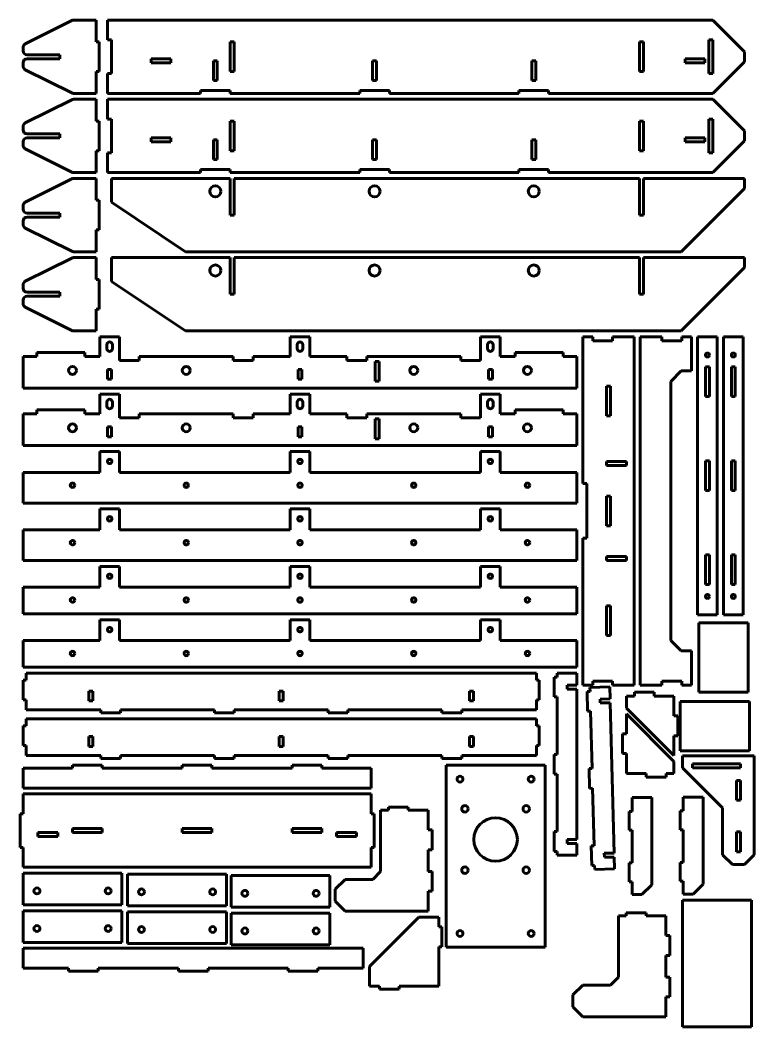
# Model space of a CAD drawing. Header units: millimetres. Extents: x 165 to 869, y -157 to 365.
# Drawn here: x 165 to 534, y -144 to 365 of the extents above; entities that cross this region are included whole.
import ezdxf

# ---------------------------------------------------------------- set-up
doc = ezdxf.new("R2010")
doc.units = ezdxf.units.MM
for name, color, linetype in [('BED_HOLDING_PLAT', 7, 'Continuous'), ('BED_HOLDING_TOP_', 7, 'Continuous'), ('BOTTOM__PLATE', 7, 'Continuous'), ('BOTTOM_SUPPORT_P', 7, 'Continuous'), ('CORNER_SUPPORT', 7, 'Continuous'), ('Default', 7, 'Continuous'), ('FRONT_SUPPORT_PL', 7, 'Continuous'), ('LEG', 7, 'Continuous'), ('LEG_JOINT_FRONT_', 7, 'Continuous'), ('LEG_JOINT_PLATE', 7, 'Continuous'), ('LEG_SUPPORT', 7, 'Continuous'), ('MAIN_SUPPORT', 7, 'Continuous'), ('MIDLDE_PLATE', 7, 'Continuous'), ('MOTOR_PLATE_JOIN', 7, 'Continuous'), ('SCREW_PLATE', 7, 'Continuous'), ('SIDE_PLATE', 7, 'Continuous'), ('SIDE_SUPPORT_PLA', 7, 'Continuous'), ('SMALL_SUPPORT', 7, 'Continuous'), ('TOP_CORNER_SUPPO', 7, 'Continuous'), ('X_MOTOR_PLATE', 7, 'Continuous'), ('X_SLIDE_PLATE', 7, 'Continuous'), ('X_SLIDE_SUPPORT', 7, 'Continuous')]:
    doc.layers.add(name, color=color, linetype=linetype)

# ---------------------------------------------------------------- blocks, each defined once
blk = doc.blocks.new('SE')
at = {"layer": 'BED_HOLDING_PLAT', "color": 7, "linetype": 'Continuous', "lineweight": 60}
for p, q in [((205.04, 204.84), (215.04, 204.84)), ((205.04, 194.84), (205.04, 204.84)), ((215.04, 204.84), (215.04, 192.84)), ((301.29, 204.84), (301.29, 194.84)), ((311.29, 204.84), (301.29, 204.84)), ((311.29, 194.84), (311.29, 204.84)), ((397.54, 192.84), (397.54, 204.84)), ((397.54, 204.84), (407.54, 204.84)), ((407.54, 204.84), (407.54, 194.84)), ((208.64, 200.84), (208.64, 198.84)), ((211.44, 198.84), (211.44, 200.84)), ((304.89, 198.84), (304.89, 200.84)), ((307.69, 200.84), (307.69, 198.84)), ((401.14, 200.84), (401.14, 198.84)), ((403.94, 198.84), (403.94, 200.84)), ((166.29, 178.84), (166.29, 194.84)), ((166.29, 194.84), (173.29, 194.84)), ((173.29, 196.84), (173.29, 194.84)), ((173.29, 196.84), (197.56, 196.84)), ((197.56, 196.84), (197.56, 194.84)), ((197.56, 194.84), (205.04, 194.84)), ((225.04, 192.84), (225.04, 194.84)), ((225.04, 194.84), (272.54, 194.84)), ((272.54, 194.84), (272.54, 192.84)), ((282.54, 192.84), (282.54, 194.84)), ((282.54, 194.84), (301.29, 194.84)), ((311.29, 194.84), (330.04, 194.84)), ((330.04, 194.84), (330.04, 192.84)), ((340.04, 192.84), (340.04, 194.84)), ((340.04, 194.84), (387.54, 194.84)), ((387.54, 194.84), (387.54, 192.84)), ((407.54, 194.84), (415.03, 194.84)), ((415.03, 196.84), (415.03, 194.84)), ((415.03, 196.84), (439.29, 196.84)), ((439.29, 196.84), (439.29, 194.84)), ((439.29, 194.84), (446.29, 194.84)), ((446.29, 194.84), (446.29, 178.84)), ((209.04, 188.34), (211.04, 188.34)), ((209.04, 183.34), (209.04, 188.34)), ((211.04, 188.34), (211.04, 183.34)), ((215.04, 192.84), (225.04, 192.84)), ((272.54, 192.84), (282.54, 192.84)), ((305.29, 188.34), (307.29, 188.34)), ((305.29, 183.34), (305.29, 188.34)), ((307.29, 188.34), (307.29, 183.34)), ((330.04, 192.84), (340.04, 192.84)), ((344.29, 182.34), (344.29, 192.34)), ((346.29, 192.34), (344.29, 192.34)), ((346.29, 182.34), (346.29, 192.34)), ((387.54, 192.84), (397.54, 192.84)), ((401.54, 188.34), (403.54, 188.34)), ((401.54, 183.34), (401.54, 188.34)), ((403.54, 188.34), (403.54, 183.34)), ((211.04, 183.34), (209.04, 183.34)), ((307.29, 183.34), (305.29, 183.34)), ((403.54, 183.34), (401.54, 183.34)), ((446.29, 178.84), (166.29, 178.84)), ((344.29, 182.34), (346.29, 182.34))]:
    blk.add_line(p, q, dxfattribs=at)
for centre in [(191.29, 187.84), (248.79, 187.84), (363.79, 187.84), (421.29, 187.84)]:
    blk.add_circle(centre, 2, dxfattribs=at)
for centre, start, end in [((210.04, 200.84), 0, 180), ((210.04, 198.84), 180, 0), ((306.29, 200.84), 0, 180), ((306.29, 198.84), 180, 0), ((402.54, 200.84), 0, 180), ((402.54, 198.84), 180, 0)]:
    blk.add_arc(centre, 1.4, start, end, dxfattribs=at)
blk = doc.blocks.new('SE1')
at = {"layer": 'BED_HOLDING_PLAT', "color": 7, "linetype": 'Continuous', "lineweight": 60}
for p, q in [((205.04, 175.84), (215.04, 175.84)), ((205.04, 165.84), (205.04, 175.84)), ((215.04, 175.84), (215.04, 163.84)), ((301.29, 175.84), (301.29, 165.84)), ((311.29, 175.84), (301.29, 175.84)), ((311.29, 165.84), (311.29, 175.84)), ((397.54, 163.84), (397.54, 175.84)), ((397.54, 175.84), (407.54, 175.84)), ((407.54, 175.84), (407.54, 165.84)), ((208.64, 171.84), (208.64, 169.84)), ((211.44, 169.84), (211.44, 171.84)), ((304.89, 169.84), (304.89, 171.84)), ((307.69, 171.84), (307.69, 169.84)), ((401.14, 171.84), (401.14, 169.84)), ((403.94, 169.84), (403.94, 171.84)), ((166.29, 149.84), (166.29, 165.84)), ((166.29, 165.84), (173.29, 165.84)), ((173.29, 167.84), (173.29, 165.84)), ((173.29, 167.84), (197.56, 167.84)), ((197.56, 167.84), (197.56, 165.84)), ((197.56, 165.84), (205.04, 165.84)), ((215.04, 163.84), (225.04, 163.84)), ((225.04, 163.84), (225.04, 165.84)), ((225.04, 165.84), (272.54, 165.84)), ((272.54, 165.84), (272.54, 163.84)), ((272.54, 163.84), (282.54, 163.84)), ((282.54, 163.84), (282.54, 165.84)), ((282.54, 165.84), (301.29, 165.84)), ((311.29, 165.84), (330.04, 165.84)), ((330.04, 165.84), (330.04, 163.84)), ((330.04, 163.84), (340.04, 163.84)), ((340.04, 163.84), (340.04, 165.84)), ((340.04, 165.84), (387.54, 165.84)), ((344.29, 153.34), (344.29, 163.34)), ((346.29, 163.34), (344.29, 163.34)), ((346.29, 153.34), (346.29, 163.34)), ((387.54, 165.84), (387.54, 163.84)), ((387.54, 163.84), (397.54, 163.84)), ((407.54, 165.84), (415.03, 165.84)), ((415.03, 167.84), (415.03, 165.84)), ((415.03, 167.84), (439.29, 167.84)), ((439.29, 167.84), (439.29, 165.84)), ((439.29, 165.84), (446.29, 165.84)), ((446.29, 165.84), (446.29, 149.84)), ((209.04, 159.34), (211.04, 159.34)), ((209.04, 154.34), (209.04, 159.34)), ((211.04, 159.34), (211.04, 154.34)), ((305.29, 159.34), (307.29, 159.34)), ((305.29, 154.34), (305.29, 159.34)), ((307.29, 159.34), (307.29, 154.34)), ((401.54, 159.34), (403.54, 159.34)), ((401.54, 154.34), (401.54, 159.34)), ((403.54, 159.34), (403.54, 154.34)), ((211.04, 154.34), (209.04, 154.34)), ((307.29, 154.34), (305.29, 154.34)), ((344.29, 153.34), (346.29, 153.34)), ((403.54, 154.34), (401.54, 154.34)), ((446.29, 149.84), (166.29, 149.84))]:
    blk.add_line(p, q, dxfattribs=at)
for centre in [(191.29, 158.84), (248.79, 158.84), (363.79, 158.84), (421.29, 158.84)]:
    blk.add_circle(centre, 2, dxfattribs=at)
for centre, start, end in [((210.04, 171.84), 0, 180), ((306.29, 171.84), 0, 180), ((402.54, 171.84), 0, 180), ((210.04, 169.84), 180, 0), ((306.29, 169.84), 180, 0), ((402.54, 169.84), 180, 0)]:
    blk.add_arc(centre, 1.4, start, end, dxfattribs=at)
blk = doc.blocks.new('SE2')
at = {"layer": 'LEG_JOINT_PLATE', "color": 7, "linetype": 'Continuous', "lineweight": 60}
for p, q in [((449.29, 204.84), (454.29, 204.84)), ((449.29, 130.66), (449.29, 204.84)), ((454.29, 202.84), (454.29, 204.84)), ((464.29, 204.84), (475.29, 204.84)), ((464.29, 202.84), (464.29, 204.84)), ((475.29, 204.84), (475.29, 28.84)), ((464.29, 202.84), (454.29, 202.84)), ((461.29, 164.84), (461.29, 179.84)), ((461.29, 179.84), (463.29, 179.84)), ((463.29, 179.84), (463.29, 164.84)), ((463.29, 164.84), (461.29, 164.84)), ((471.29, 141.84), (461.29, 141.84)), ((461.29, 141.84), (461.29, 139.84)), ((461.29, 139.84), (471.29, 139.84)), ((471.29, 139.84), (471.29, 141.84)), ((451.29, 130.66), (449.29, 130.66)), ((451.29, 103.02), (451.29, 130.66)), ((461.29, 109.34), (461.29, 124.34)), ((463.29, 124.34), (461.29, 124.34)), ((463.29, 109.34), (463.29, 124.34)), ((461.29, 109.34), (463.29, 109.34)), ((449.29, 28.84), (449.29, 103.02)), ((449.29, 103.02), (451.29, 103.02)), ((471.29, 93.84), (461.29, 93.84)), ((461.29, 93.84), (461.29, 91.84)), ((461.29, 91.84), (471.29, 91.84)), ((471.29, 91.84), (471.29, 93.84)), ((461.29, 53.84), (461.29, 68.84)), ((463.29, 68.84), (461.29, 68.84)), ((463.29, 53.84), (463.29, 68.84)), ((461.29, 53.84), (463.29, 53.84)), ((454.29, 30.84), (454.29, 28.84)), ((454.29, 30.84), (464.29, 30.84)), ((464.29, 30.84), (464.29, 28.84)), ((454.29, 28.84), (449.29, 28.84)), ((475.29, 28.84), (464.29, 28.84))]:
    blk.add_line(p, q, dxfattribs=at)
blk = doc.blocks.new('SE5')
at = {"layer": 'LEG_SUPPORT', "color": 7, "linetype": 'Continuous', "lineweight": 60}
for p, q in [((500.06, -27.75), (510.06, -27.75)), ((500.06, -34.75), (500.06, -27.75)), ((510.06, -27.75), (510.06, -71.75)), ((498.56, -34.75), (500.06, -34.75)), ((498.56, -44.25), (498.56, -34.75)), ((500.06, -44.25), (498.56, -44.25)), ((500.06, -60.75), (500.06, -44.25)), ((498.56, -70.25), (498.56, -60.75)), ((498.56, -60.75), (500.06, -60.75)), ((500.06, -70.25), (498.56, -70.25)), ((500.06, -76.75), (500.06, -70.25)), ((505.06, -76.75), (510.06, -71.75)), ((505.06, -76.75), (500.06, -76.75))]:
    blk.add_line(p, q, dxfattribs=at)
blk = doc.blocks.new('SE6')
at = {"layer": 'LEG_SUPPORT', "color": 7, "linetype": 'Continuous', "lineweight": 60}
for p, q in [((474.2, -28.03), (484.2, -28.03)), ((474.2, -35.03), (474.2, -28.03)), ((484.2, -28.03), (484.2, -72.03)), ((472.7, -35.03), (474.2, -35.03)), ((472.7, -44.53), (472.7, -35.03)), ((474.2, -44.53), (472.7, -44.53)), ((474.2, -61.03), (474.2, -44.53)), ((472.7, -70.53), (472.7, -61.03)), ((472.7, -61.03), (474.2, -61.03)), ((474.2, -70.53), (472.7, -70.53)), ((474.2, -77.03), (474.2, -70.53)), ((479.2, -77.03), (484.2, -72.03)), ((479.2, -77.03), (474.2, -77.03))]:
    blk.add_line(p, q, dxfattribs=at)
blk = doc.blocks.new('SE9')
at = {"layer": 'MIDLDE_PLATE', "color": 7, "linetype": 'Continuous', "lineweight": 60}
for p, q in [((205.04, 78.32), (205.04, 88.82)), ((205.04, 88.82), (215.04, 88.82)), ((215.04, 88.82), (215.04, 78.32)), ((301.29, 78.32), (301.29, 88.82)), ((301.29, 88.82), (311.29, 88.82)), ((311.29, 88.82), (311.29, 78.32)), ((397.54, 78.32), (397.54, 88.82)), ((397.54, 88.82), (407.54, 88.82)), ((407.54, 88.82), (407.54, 78.32)), ((166.29, 64.82), (166.29, 78.32)), ((166.29, 78.32), (205.04, 78.32)), ((215.04, 78.32), (301.29, 78.32)), ((311.29, 78.32), (397.54, 78.32)), ((407.54, 78.32), (446.29, 78.32)), ((446.29, 78.32), (446.29, 64.82)), ((446.29, 64.82), (166.29, 64.82))]:
    blk.add_line(p, q, dxfattribs=at)
for centre, radius in [((210.04, 83.83), 1.13), ((306.29, 83.83), 1.12), ((402.54, 83.83), 1.13), ((191.29, 71.82), 1.12), ((248.79, 71.82), 1.12), ((306.29, 71.82), 1.12), ((363.79, 71.82), 1.12), ((421.29, 71.82), 1.12)]:
    blk.add_circle(centre, radius, dxfattribs=at)
blk = doc.blocks.new('SE10')
at = {"layer": 'MIDLDE_PLATE', "color": 7, "linetype": 'Continuous', "lineweight": 60}
for p, q in [((205.04, 51.32), (205.04, 61.82)), ((205.04, 61.82), (215.04, 61.82)), ((215.04, 61.82), (215.04, 51.32)), ((301.29, 51.32), (301.29, 61.82)), ((301.29, 61.82), (311.29, 61.82)), ((311.29, 61.82), (311.29, 51.32)), ((397.54, 51.32), (397.54, 61.82)), ((397.54, 61.82), (407.54, 61.82)), ((407.54, 61.82), (407.54, 51.32)), ((166.29, 37.82), (166.29, 51.32)), ((166.29, 51.32), (205.04, 51.32)), ((215.04, 51.32), (301.29, 51.32)), ((311.29, 51.32), (397.54, 51.32)), ((407.54, 51.32), (446.29, 51.32)), ((446.29, 51.32), (446.29, 37.82)), ((446.29, 37.82), (166.29, 37.82))]:
    blk.add_line(p, q, dxfattribs=at)
for centre, radius in [((210.04, 56.83), 1.13), ((306.29, 56.83), 1.12), ((402.54, 56.83), 1.13), ((191.29, 44.82), 1.12), ((248.79, 44.82), 1.12), ((306.29, 44.82), 1.12), ((363.79, 44.82), 1.12), ((421.29, 44.82), 1.12)]:
    blk.add_circle(centre, radius, dxfattribs=at)
blk = doc.blocks.new('SE12')
at = {"layer": 'TOP_CORNER_SUPPO', "color": 7, "linetype": 'Continuous', "lineweight": 60}
for p, q in [((471.34, 17.23), (471.34, 23.23)), ((475.35, 23.23), (471.34, 23.23)), ((475.35, 25.23), (475.35, 23.23)), ((485.35, 25.23), (475.35, 25.23)), ((485.35, 23.23), (485.35, 25.23)), ((495.35, 23.23), (485.35, 23.23)), ((495.35, 13.23), (495.35, 23.23)), ((471.34, 17.23), (495.35, -6.77)), ((495.35, 13.23), (497.35, 13.23)), ((497.35, 13.23), (497.35, 3.23)), ((495.35, -6.77), (495.35, 3.23)), ((497.35, 3.23), (495.35, 3.23))]:
    blk.add_line(p, q, dxfattribs=at)
blk = doc.blocks.new('SE13')
at = {"layer": 'TOP_CORNER_SUPPO', "color": 7, "linetype": 'Continuous', "lineweight": 60}
for p, q in [((471.34, 14.23), (471.34, 4.23)), ((495.35, -9.77), (471.34, 14.23)), ((469.34, -5.77), (469.34, 4.23)), ((469.34, 4.23), (471.34, 4.23)), ((471.34, -5.77), (469.34, -5.77)), ((471.34, -5.77), (471.34, -15.77)), ((495.35, -9.77), (495.35, -15.77)), ((471.34, -15.77), (481.34, -15.77)), ((481.34, -15.77), (481.34, -17.77)), ((481.34, -17.77), (491.34, -17.77)), ((491.34, -15.77), (495.35, -15.77)), ((491.34, -17.77), (491.34, -15.77))]:
    blk.add_line(p, q, dxfattribs=at)
blk = doc.blocks.new('SE21')
at = {"layer": 'SCREW_PLATE', "color": 7, "linetype": 'Continuous', "lineweight": 60}
for p, q in [((520.39, 204.84), (530.39, 204.84)), ((520.39, 64.4), (520.39, 204.84)), ((530.39, 204.84), (530.39, 64.4)), ((526.39, 189.62), (524.39, 189.62)), ((524.39, 189.62), (524.39, 174.62)), ((526.39, 189.62), (526.39, 174.62)), ((526.39, 174.62), (524.39, 174.62)), ((524.39, 142.12), (526.39, 142.12)), ((524.39, 142.12), (524.39, 127.12)), ((526.39, 142.12), (526.39, 127.12)), ((524.39, 127.12), (526.39, 127.12)), ((524.39, 94.62), (526.39, 94.62)), ((524.39, 94.62), (524.39, 79.62)), ((526.39, 94.62), (526.39, 79.62)), ((524.39, 79.62), (526.39, 79.62)), ((530.39, 64.4), (520.39, 64.4))]:
    blk.add_line(p, q, dxfattribs=at)
for centre in [(525.39, 195.62), (525.39, 73.62)]:
    blk.add_circle(centre, 1, dxfattribs=at)
blk = doc.blocks.new('SE22')
at = {"layer": 'SCREW_PLATE', "color": 7, "linetype": 'Continuous', "lineweight": 60}
for p, q in [((507.29, 204.84), (517.29, 204.84)), ((507.29, 64.4), (507.29, 204.84)), ((517.29, 204.84), (517.29, 64.4)), ((513.29, 189.62), (511.29, 189.62)), ((511.29, 189.62), (511.29, 174.62)), ((513.29, 189.62), (513.29, 174.62)), ((513.29, 174.62), (511.29, 174.62)), ((511.29, 142.12), (513.29, 142.12)), ((511.29, 142.12), (511.29, 127.12)), ((513.29, 142.12), (513.29, 127.12)), ((511.29, 127.12), (513.29, 127.12)), ((511.29, 94.62), (513.29, 94.62)), ((511.29, 94.62), (511.29, 79.62)), ((513.29, 94.62), (513.29, 79.62)), ((511.29, 79.62), (513.29, 79.62)), ((517.29, 64.4), (507.29, 64.4))]:
    blk.add_line(p, q, dxfattribs=at)
for centre in [(512.29, 195.62), (512.29, 73.62)]:
    blk.add_circle(centre, 1, dxfattribs=at)
blk = doc.blocks.new('SE25')
at = {"layer": 'MOTOR_PLATE_JOIN', "color": 7, "linetype": 'Continuous', "lineweight": 60}
for p, q in [((271.44, -83.4), (271.44, -67.4)), ((271.44, -67.4), (321.44, -67.4)), ((321.44, -67.4), (321.44, -83.4)), ((321.44, -83.4), (271.44, -83.4))]:
    blk.add_line(p, q, dxfattribs=at)
for centre in [(278.44, -76.4), (314.44, -76.4)]:
    blk.add_circle(centre, 1.5, dxfattribs=at)
blk = doc.blocks.new('SE26')
at = {"layer": 'MOTOR_PLATE_JOIN', "color": 7, "linetype": 'Continuous', "lineweight": 60}
for p, q in [((271.44, -102.4), (271.44, -86.4)), ((271.44, -86.4), (321.44, -86.4)), ((321.44, -86.4), (321.44, -102.4)), ((321.44, -102.4), (271.44, -102.4))]:
    blk.add_line(p, q, dxfattribs=at)
for centre in [(278.44, -95.4), (314.44, -95.4)]:
    blk.add_circle(centre, 1.5, dxfattribs=at)
blk = doc.blocks.new('SE27')
at = {"layer": 'MOTOR_PLATE_JOIN', "color": 7, "linetype": 'Continuous', "lineweight": 60}
for p, q in [((166.29, -82.18), (166.29, -66.18)), ((166.29, -66.18), (216.29, -66.18)), ((216.29, -66.18), (216.29, -82.18)), ((216.29, -82.18), (166.29, -82.18))]:
    blk.add_line(p, q, dxfattribs=at)
for centre in [(173.29, -75.18), (209.29, -75.18)]:
    blk.add_circle(centre, 1.5, dxfattribs=at)
blk = doc.blocks.new('SE28')
at = {"layer": 'MOTOR_PLATE_JOIN', "color": 7, "linetype": 'Continuous', "lineweight": 60}
for p, q in [((166.29, -101.18), (166.29, -85.18)), ((166.29, -85.18), (216.29, -85.18)), ((216.29, -85.18), (216.29, -101.18)), ((216.29, -101.18), (166.29, -101.18))]:
    blk.add_line(p, q, dxfattribs=at)
for centre in [(173.29, -94.18), (209.29, -94.18)]:
    blk.add_circle(centre, 1.5, dxfattribs=at)
blk = doc.blocks.new('SE29')
at = {"layer": 'MOTOR_PLATE_JOIN', "color": 7, "linetype": 'Continuous', "lineweight": 60}
for p, q in [((219.15, -82.67), (219.15, -66.67)), ((219.15, -66.67), (269.15, -66.67)), ((269.15, -66.67), (269.15, -82.67)), ((269.15, -82.67), (219.15, -82.67))]:
    blk.add_line(p, q, dxfattribs=at)
for centre in [(226.15, -75.67), (262.15, -75.67)]:
    blk.add_circle(centre, 1.5, dxfattribs=at)
blk = doc.blocks.new('SE30')
at = {"layer": 'MOTOR_PLATE_JOIN', "color": 7, "linetype": 'Continuous', "lineweight": 60}
for p, q in [((219.15, -101.67), (219.15, -85.67)), ((219.15, -85.67), (269.15, -85.67)), ((269.15, -85.67), (269.15, -101.67)), ((269.15, -101.67), (219.15, -101.67))]:
    blk.add_line(p, q, dxfattribs=at)
for centre in [(226.15, -94.67), (262.15, -94.67)]:
    blk.add_circle(centre, 1.5, dxfattribs=at)
blk = doc.blocks.new('SE35')
at = {"layer": 'X_MOTOR_PLATE', "color": 7, "linetype": 'Continuous', "lineweight": 60}
for p, q in [((380.19, -103.68), (380.19, -11.68)), ((380.19, -11.68), (430.19, -11.68)), ((430.19, -11.68), (430.19, -103.68)), ((430.19, -103.68), (380.19, -103.68))]:
    blk.add_line(p, q, dxfattribs=at)
for centre, radius in [((387.19, -18.68), 1.5), ((423.19, -18.68), 1.5), ((389.69, -33.68), 1.65), ((420.69, -33.68), 1.65), ((405.19, -49.18), 11), ((389.69, -64.68), 1.65), ((420.69, -64.68), 1.65), ((387.19, -96.68), 1.5), ((423.19, -96.68), 1.5)]:
    blk.add_circle(centre, radius, dxfattribs=at)
blk = doc.blocks.new('SE36')
at = {"layer": 'X_SLIDE_PLATE', "color": 7, "linetype": 'Continuous', "lineweight": 60}
for p, q in [((499.64, -143.87), (499.64, -79.87)), ((499.64, -79.87), (534.64, -79.87)), ((534.64, -79.87), (534.64, -143.87)), ((534.64, -143.87), (499.64, -143.87))]:
    blk.add_line(p, q, dxfattribs=at)
blk = doc.blocks.new('SE37')
at = {"layer": 'X_SLIDE_SUPPORT', "color": 7, "linetype": 'Continuous', "lineweight": 60}
for p, q in [((498.5, -4.43), (498.5, 20.57)), ((498.5, 20.57), (533.5, 20.57)), ((533.5, 20.57), (533.5, -4.43)), ((533.5, -4.43), (498.5, -4.43))]:
    blk.add_line(p, q, dxfattribs=at)
blk = doc.blocks.new('SE38')
at = {"layer": 'X_SLIDE_SUPPORT', "color": 7, "linetype": 'Continuous', "lineweight": 60}
for p, q in [((507.95, 25.28), (507.95, 60.28)), ((507.95, 60.28), (532.95, 60.28)), ((532.95, 60.28), (532.95, 25.28)), ((532.95, 25.28), (507.95, 25.28))]:
    blk.add_line(p, q, dxfattribs=at)
blk = doc.blocks.new('SE40')
at = {"layer": 'CORNER_SUPPORT', "color": 7, "linetype": 'Continuous', "lineweight": 60}
for p, q in [((167.4, 352.89), (190.87, 364.63)), ((191.76, 364.84), (203.29, 364.84)), ((203.29, 353.84), (203.29, 364.84)), ((166.29, 349.34), (166.29, 351.1)), ((204.79, 353.84), (203.29, 353.84)), ((204.79, 353.84), (204.79, 338.84)), ((184.79, 347.34), (168.29, 347.34)), ((184.79, 345.34), (184.79, 347.34)), ((166.29, 343.34), (166.29, 341.58)), ((184.79, 345.34), (168.29, 345.34)), ((167.4, 339.79), (190.87, 328.05)), ((203.29, 327.84), (203.29, 338.84)), ((204.79, 338.84), (203.29, 338.84)), ((191.76, 327.84), (203.29, 327.84))]:
    blk.add_line(p, q, dxfattribs=at)
for centre, start, end in [((191.76, 362.84), 90, 116.5651), ((168.29, 351.1), 116.5651, 180), ((168.29, 349.34), 180, 270), ((168.29, 343.34), 90, 180), ((168.29, 341.58), 180, 243.4349), ((191.76, 329.84), 243.4349, 270)]:
    blk.add_arc(centre, 2, start, end, dxfattribs=at)
blk = doc.blocks.new('SE41')
at = {"layer": 'CORNER_SUPPORT', "color": 7, "linetype": 'Continuous', "lineweight": 60}
for p, q in [((167.4, 312.89), (190.87, 324.63)), ((191.76, 324.84), (203.29, 324.84)), ((203.29, 313.84), (203.29, 324.84)), ((166.29, 309.34), (166.29, 311.1)), ((204.79, 313.84), (203.29, 313.84)), ((204.79, 313.84), (204.79, 298.84)), ((184.79, 307.34), (168.29, 307.34)), ((184.79, 305.34), (168.29, 305.34)), ((184.79, 305.34), (184.79, 307.34)), ((166.29, 303.34), (166.29, 301.58)), ((167.4, 299.79), (190.87, 288.05)), ((203.29, 287.84), (203.29, 298.84)), ((204.79, 298.84), (203.29, 298.84)), ((191.76, 287.84), (203.29, 287.84))]:
    blk.add_line(p, q, dxfattribs=at)
for centre, start, end in [((191.76, 322.84), 90, 116.5651), ((168.29, 311.1), 116.5651, 180), ((168.29, 309.34), 180, 270), ((168.29, 303.34), 90, 180), ((168.29, 301.58), 180, 243.4349), ((191.76, 289.84), 243.4349, 270)]:
    blk.add_arc(centre, 2, start, end, dxfattribs=at)
blk = doc.blocks.new('SE42')
at = {"layer": 'CORNER_SUPPORT', "color": 7, "linetype": 'Continuous', "lineweight": 60}
for p, q in [((167.4, 272.89), (190.87, 284.63)), ((191.76, 284.84), (203.29, 284.84)), ((203.29, 273.84), (203.29, 284.84)), ((166.29, 269.34), (166.29, 271.1)), ((204.79, 273.84), (203.29, 273.84)), ((204.79, 273.84), (204.79, 258.84)), ((184.79, 267.34), (168.29, 267.34)), ((184.79, 265.34), (168.29, 265.34)), ((184.79, 265.34), (184.79, 267.34)), ((166.29, 263.34), (166.29, 261.58)), ((167.4, 259.79), (190.87, 248.05)), ((203.29, 247.84), (203.29, 258.84)), ((204.79, 258.84), (203.29, 258.84)), ((191.76, 247.84), (203.29, 247.84))]:
    blk.add_line(p, q, dxfattribs=at)
for centre, start, end in [((191.76, 282.84), 90, 116.5651), ((168.29, 271.1), 116.5651, 180), ((168.29, 269.34), 180, 270), ((168.29, 263.34), 90, 180), ((168.29, 261.58), 180, 243.4349), ((191.76, 249.84), 243.4349, 270)]:
    blk.add_arc(centre, 2, start, end, dxfattribs=at)
blk = doc.blocks.new('SE43')
at = {"layer": 'CORNER_SUPPORT', "color": 7, "linetype": 'Continuous', "lineweight": 60}
for p, q in [((167.4, 232.89), (190.87, 244.63)), ((191.76, 244.84), (203.29, 244.84)), ((203.29, 233.84), (203.29, 244.84)), ((166.29, 229.34), (166.29, 231.1)), ((204.79, 233.84), (203.29, 233.84)), ((204.79, 233.84), (204.79, 218.84)), ((184.79, 227.34), (168.29, 227.34)), ((184.79, 225.34), (168.29, 225.34)), ((184.79, 225.34), (184.79, 227.34)), ((166.29, 223.34), (166.29, 221.58)), ((167.4, 219.79), (190.87, 208.05)), ((203.29, 207.84), (203.29, 218.84)), ((204.79, 218.84), (203.29, 218.84)), ((191.76, 207.84), (203.29, 207.84))]:
    blk.add_line(p, q, dxfattribs=at)
for centre, start, end in [((191.76, 242.84), 90, 116.5651), ((168.29, 231.1), 116.5651, 180), ((168.29, 229.34), 180, 270), ((168.29, 223.34), 90, 180), ((168.29, 221.58), 180, 243.4349), ((191.76, 209.84), 243.4349, 270)]:
    blk.add_arc(centre, 2, start, end, dxfattribs=at)
blk = doc.blocks.new('SE45')
at = {"layer": 'SIDE_PLATE', "color": 7, "linetype": 'Continuous', "lineweight": 60}
for p, q in [((208.99, 364.84), (514.99, 364.84)), ((208.99, 354.84), (208.99, 364.84)), ((530.99, 348.84), (514.99, 364.84)), ((208.99, 354.84), (210.99, 354.84)), ((210.99, 337.84), (210.99, 354.84)), ((270.99, 353.84), (270.99, 338.84)), ((272.99, 353.84), (270.99, 353.84)), ((272.99, 353.84), (272.99, 338.84)), ((479.99, 353.84), (477.99, 353.84)), ((477.99, 338.84), (477.99, 353.84)), ((479.99, 338.84), (479.99, 353.84)), ((512.99, 354.84), (514.99, 354.84)), ((512.99, 337.84), (512.99, 354.84)), ((514.99, 337.84), (514.99, 354.84)), ((530.99, 348.84), (530.99, 343.84)), ((230.99, 345.34), (230.99, 343.34)), ((230.99, 345.34), (240.99, 345.34)), ((230.99, 343.34), (240.99, 343.34)), ((240.99, 343.34), (240.99, 345.34)), ((262.49, 344.34), (262.49, 334.34)), ((264.49, 344.34), (262.49, 344.34)), ((264.49, 344.34), (264.49, 334.34)), ((342.99, 334.34), (342.99, 344.34)), ((342.99, 344.34), (344.99, 344.34)), ((344.99, 334.34), (344.99, 344.34)), ((423.49, 334.34), (423.49, 344.34)), ((425.49, 344.34), (423.49, 344.34)), ((425.49, 344.34), (425.49, 334.34)), ((500.99, 345.34), (500.99, 343.34)), ((500.99, 345.34), (510.99, 345.34)), ((500.99, 343.34), (510.99, 343.34)), ((510.99, 345.34), (510.99, 343.34)), ((530.99, 343.84), (514.99, 327.84)), ((208.99, 337.84), (210.99, 337.84)), ((208.99, 327.84), (208.99, 337.84)), ((270.99, 338.84), (272.99, 338.84)), ((477.99, 338.84), (479.99, 338.84)), ((514.99, 337.84), (512.99, 337.84)), ((262.49, 334.34), (264.49, 334.34)), ((344.99, 334.34), (342.99, 334.34)), ((423.49, 334.34), (425.49, 334.34)), ((255.99, 327.84), (208.99, 327.84)), ((255.99, 329.34), (270.99, 329.34)), ((255.99, 327.84), (255.99, 329.34)), ((270.99, 329.34), (270.99, 327.84)), ((336.49, 327.84), (270.99, 327.84)), ((336.49, 329.34), (336.49, 327.84)), ((351.49, 329.34), (336.49, 329.34)), ((351.49, 327.84), (351.49, 329.34)), ((416.99, 327.84), (351.49, 327.84)), ((416.99, 329.34), (416.99, 327.84)), ((431.99, 329.34), (416.99, 329.34)), ((431.99, 327.84), (431.99, 329.34)), ((514.99, 327.84), (431.99, 327.84))]:
    blk.add_line(p, q, dxfattribs=at)
blk = doc.blocks.new('SE46')
at = {"layer": 'SIDE_PLATE', "color": 7, "linetype": 'Continuous', "lineweight": 60}
for p, q in [((208.99, 324.84), (514.99, 324.84)), ((208.99, 314.84), (208.99, 324.84)), ((530.99, 308.84), (514.99, 324.84)), ((208.99, 314.84), (210.99, 314.84)), ((210.99, 297.84), (210.99, 314.84)), ((270.99, 313.84), (270.99, 298.84)), ((272.99, 313.84), (270.99, 313.84)), ((272.99, 313.84), (272.99, 298.84)), ((479.99, 313.84), (477.99, 313.84)), ((477.99, 298.84), (477.99, 313.84)), ((479.99, 298.84), (479.99, 313.84)), ((512.99, 314.84), (514.99, 314.84)), ((512.99, 297.84), (512.99, 314.84)), ((514.99, 297.84), (514.99, 314.84)), ((230.99, 305.34), (230.99, 303.34)), ((230.99, 305.34), (240.99, 305.34)), ((240.99, 303.34), (240.99, 305.34)), ((500.99, 305.34), (500.99, 303.34)), ((500.99, 305.34), (510.99, 305.34)), ((510.99, 305.34), (510.99, 303.34)), ((530.99, 308.84), (530.99, 303.84)), ((230.99, 303.34), (240.99, 303.34)), ((262.49, 304.34), (262.49, 294.34)), ((264.49, 304.34), (262.49, 304.34)), ((264.49, 304.34), (264.49, 294.34)), ((342.99, 294.34), (342.99, 304.34)), ((342.99, 304.34), (344.99, 304.34)), ((344.99, 294.34), (344.99, 304.34)), ((423.49, 294.34), (423.49, 304.34)), ((425.49, 304.34), (423.49, 304.34)), ((425.49, 304.34), (425.49, 294.34)), ((500.99, 303.34), (510.99, 303.34)), ((530.99, 303.84), (514.99, 287.84)), ((208.99, 297.84), (210.99, 297.84)), ((208.99, 287.84), (208.99, 297.84)), ((270.99, 298.84), (272.99, 298.84)), ((477.99, 298.84), (479.99, 298.84)), ((514.99, 297.84), (512.99, 297.84)), ((262.49, 294.34), (264.49, 294.34)), ((344.99, 294.34), (342.99, 294.34)), ((423.49, 294.34), (425.49, 294.34)), ((255.99, 287.84), (208.99, 287.84)), ((255.99, 289.34), (270.99, 289.34)), ((255.99, 287.84), (255.99, 289.34)), ((270.99, 289.34), (270.99, 287.84)), ((336.49, 287.84), (270.99, 287.84)), ((336.49, 289.34), (336.49, 287.84)), ((351.49, 289.34), (336.49, 289.34)), ((351.49, 287.84), (351.49, 289.34)), ((416.99, 287.84), (351.49, 287.84)), ((416.99, 289.34), (416.99, 287.84)), ((431.99, 289.34), (416.99, 289.34)), ((431.99, 287.84), (431.99, 289.34)), ((514.99, 287.84), (431.99, 287.84))]:
    blk.add_line(p, q, dxfattribs=at)
blk = doc.blocks.new('SE47')
at = {"layer": 'SIDE_SUPPORT_PLA', "color": 7, "linetype": 'Continuous', "lineweight": 60}
for p, q in [((210.99, 284.84), (210.99, 272.84)), ((270.99, 284.84), (210.99, 284.84)), ((270.99, 266.34), (270.99, 284.84)), ((477.99, 284.84), (272.99, 284.84)), ((272.99, 266.34), (272.99, 284.84)), ((477.99, 284.84), (477.99, 266.34)), ((530.99, 284.84), (479.99, 284.84)), ((479.99, 284.84), (479.99, 266.34)), ((530.99, 279.84), (498.99, 247.84)), ((530.99, 279.84), (530.99, 284.84)), ((210.99, 272.84), (248.4, 247.84)), ((270.99, 266.34), (272.99, 266.34)), ((477.99, 266.34), (479.99, 266.34)), ((248.4, 247.84), (498.99, 247.84))]:
    blk.add_line(p, q, dxfattribs=at)
for centre in [(263.49, 278.34), (343.99, 278.34), (424.49, 278.34)]:
    blk.add_circle(centre, 2.8, dxfattribs=at)
blk = doc.blocks.new('SE48')
at = {"layer": 'SIDE_SUPPORT_PLA', "color": 7, "linetype": 'Continuous', "lineweight": 60}
for p, q in [((210.99, 244.84), (210.99, 232.84)), ((270.99, 244.84), (210.99, 244.84)), ((270.99, 226.34), (270.99, 244.84)), ((477.99, 244.84), (272.99, 244.84)), ((272.99, 226.34), (272.99, 244.84)), ((477.99, 244.84), (477.99, 226.34)), ((530.99, 244.84), (479.99, 244.84)), ((479.99, 244.84), (479.99, 226.34)), ((530.99, 239.84), (530.99, 244.84)), ((530.99, 239.84), (498.99, 207.84)), ((210.99, 232.84), (248.4, 207.84)), ((270.99, 226.34), (272.99, 226.34)), ((477.99, 226.34), (479.99, 226.34)), ((248.4, 207.84), (498.99, 207.84))]:
    blk.add_line(p, q, dxfattribs=at)
for centre in [(263.49, 238.34), (343.99, 238.34), (424.49, 238.34)]:
    blk.add_circle(centre, 2.8, dxfattribs=at)
blk = doc.blocks.new('SE50')
at = {"layer": 'TOP_CORNER_SUPPO', "color": 7, "linetype": 'Continuous', "lineweight": 60}
for p, q in [((341.45, -113.38), (366.45, -88.38)), ((376.45, -88.38), (366.45, -88.38)), ((376.45, -93.38), (376.45, -88.38)), ((377.95, -93.38), (376.45, -93.38)), ((377.95, -93.38), (377.95, -103.38)), ((376.45, -123.38), (376.45, -103.38)), ((377.95, -103.38), (376.45, -103.38)), ((341.45, -113.38), (341.45, -123.38)), ((341.45, -123.38), (346.45, -123.38)), ((346.45, -124.88), (346.45, -123.38)), ((356.45, -124.88), (346.45, -124.88)), ((356.45, -123.38), (376.45, -123.38)), ((356.45, -124.88), (356.45, -123.38))]:
    blk.add_line(p, q, dxfattribs=at)
blk = doc.blocks.new('SE60')
at = {"layer": 'LEG', "color": 7, "linetype": 'Continuous', "lineweight": 60}
for p, q in [((499.74, -6.9), (535.97, -6.9)), ((499.74, -6.9), (499.74, -12.9)), ((535.97, -6.9), (535.97, -56.9)), ((499.74, -12.9), (519.97, -33.13)), ((504.71, -10.9), (528.97, -10.9)), ((504.71, -12.9), (504.71, -10.9)), ((504.71, -12.9), (528.97, -12.9)), ((528.97, -12.9), (528.97, -10.9)), ((526.97, -29.4), (526.97, -19.4)), ((528.97, -19.4), (526.97, -19.4)), ((528.97, -29.4), (528.97, -19.4)), ((526.97, -29.4), (528.97, -29.4)), ((519.97, -56.9), (519.97, -33.13)), ((528.97, -45.4), (526.97, -45.4)), ((526.97, -55.4), (526.97, -45.4)), ((528.97, -55.4), (528.97, -45.4)), ((526.97, -55.4), (528.97, -55.4)), ((519.97, -56.9), (524.97, -61.9)), ((530.97, -61.9), (535.97, -56.9)), ((530.97, -61.9), (524.97, -61.9))]:
    blk.add_line(p, q, dxfattribs=at)
blk = doc.blocks.new('SE61')
at = {"layer": 'BOTTOM__PLATE', "color": 7, "linetype": 'Continuous', "lineweight": 60}
for p, q in [((166.29, -26.18), (342.29, -26.18)), ((166.29, -26.18), (166.29, -36.18)), ((342.29, -26.18), (342.29, -36.18)), ((164.79, -53.18), (164.79, -36.18)), ((166.29, -36.18), (164.79, -36.18)), ((343.79, -36.18), (342.29, -36.18)), ((343.79, -36.18), (343.79, -53.18)), ((173.79, -45.68), (173.79, -47.68)), ((173.79, -45.68), (183.79, -45.68)), ((183.79, -47.68), (183.79, -45.68)), ((206.29, -43.68), (191.29, -43.68)), ((191.29, -45.68), (191.29, -43.68)), ((206.29, -45.68), (191.29, -45.68)), ((206.29, -45.68), (206.29, -43.68)), ((246.79, -43.68), (246.79, -45.68)), ((261.79, -43.68), (246.79, -43.68)), ((261.79, -45.68), (246.79, -45.68)), ((261.79, -43.68), (261.79, -45.68)), ((317.29, -43.68), (302.29, -43.68)), ((302.29, -43.68), (302.29, -45.68)), ((317.29, -45.68), (302.29, -45.68)), ((317.29, -43.68), (317.29, -45.68)), ((324.79, -47.68), (324.79, -45.68)), ((334.79, -45.68), (324.79, -45.68)), ((334.79, -45.68), (334.79, -47.68)), ((173.79, -47.68), (183.79, -47.68)), ((334.79, -47.68), (324.79, -47.68)), ((164.79, -53.18), (166.29, -53.18)), ((166.29, -53.18), (166.29, -63.18)), ((342.29, -53.18), (342.29, -63.18)), ((342.29, -53.18), (343.79, -53.18)), ((342.29, -63.18), (166.29, -63.18))]:
    blk.add_line(p, q, dxfattribs=at)
blk = doc.blocks.new('SE62')
at = {"layer": 'BOTTOM_SUPPORT_P', "color": 7, "linetype": 'Continuous', "lineweight": 60}
for p, q in [((166.29, -23.18), (166.29, -13.18)), ((191.29, -13.18), (166.29, -13.18)), ((191.29, -11.68), (206.29, -11.68)), ((191.29, -13.18), (191.29, -11.68)), ((206.29, -11.68), (206.29, -13.18)), ((206.29, -13.18), (246.79, -13.18)), ((246.79, -11.68), (246.79, -13.18)), ((246.79, -11.68), (261.79, -11.68)), ((261.79, -11.68), (261.79, -13.18)), ((261.79, -13.18), (302.29, -13.18)), ((302.29, -11.68), (302.29, -13.18)), ((317.29, -11.68), (302.29, -11.68)), ((317.29, -11.68), (317.29, -13.18)), ((317.29, -13.18), (342.29, -13.18)), ((342.29, -13.18), (342.29, -23.18)), ((342.29, -23.18), (166.29, -23.18))]:
    blk.add_line(p, q, dxfattribs=at)
blk = doc.blocks.new('SE69')
at = {"layer": 'BED_HOLDING_TOP_', "color": 7, "linetype": 'Continuous', "lineweight": 60}
for p, q in [((205.04, 136.33), (205.04, 146.84)), ((205.04, 146.84), (215.04, 146.84)), ((215.04, 146.84), (215.04, 136.33)), ((301.29, 136.33), (301.29, 146.84)), ((301.29, 146.84), (311.29, 146.84)), ((311.29, 146.84), (311.29, 136.33)), ((397.54, 136.33), (397.54, 146.84)), ((397.54, 146.84), (407.54, 146.84)), ((407.54, 146.84), (407.54, 136.33)), ((166.29, 120.83), (166.29, 136.33)), ((166.29, 136.33), (205.04, 136.33)), ((215.04, 136.33), (301.29, 136.33)), ((311.29, 136.33), (397.54, 136.33)), ((407.54, 136.33), (446.29, 136.33)), ((446.29, 136.33), (446.29, 120.83)), ((446.29, 120.83), (166.29, 120.83))]:
    blk.add_line(p, q, dxfattribs=at)
for centre, radius in [((210.04, 141.85), 1.13), ((306.29, 141.85), 1.13), ((402.54, 141.85), 1.13), ((191.29, 129.83), 1.12), ((248.79, 129.83), 1.12), ((306.29, 129.83), 1.12), ((363.79, 129.83), 1.12), ((421.29, 129.83), 1.12)]:
    blk.add_circle(centre, radius, dxfattribs=at)
blk = doc.blocks.new('SE70')
at = {"layer": 'BED_HOLDING_TOP_', "color": 7, "linetype": 'Continuous', "lineweight": 60}
for p, q in [((205.04, 107.32), (205.04, 117.83)), ((205.04, 117.83), (215.04, 117.83)), ((215.04, 117.83), (215.04, 107.32)), ((301.29, 107.32), (301.29, 117.83)), ((301.29, 117.83), (311.29, 117.83)), ((311.29, 117.83), (311.29, 107.32)), ((397.54, 107.32), (397.54, 117.83)), ((397.54, 117.83), (407.54, 117.83)), ((407.54, 117.83), (407.54, 107.32)), ((166.29, 91.82), (166.29, 107.32)), ((166.29, 107.32), (205.04, 107.32)), ((215.04, 107.32), (301.29, 107.32)), ((311.29, 107.32), (397.54, 107.32)), ((407.54, 107.32), (446.29, 107.32)), ((446.29, 107.32), (446.29, 91.82)), ((446.29, 91.82), (166.29, 91.82))]:
    blk.add_line(p, q, dxfattribs=at)
for centre, radius in [((210.04, 112.84), 1.13), ((306.29, 112.84), 1.13), ((402.54, 112.84), 1.13), ((191.29, 100.82), 1.12), ((248.79, 100.82), 1.12), ((306.29, 100.82), 1.12), ((363.79, 100.82), 1.12), ((421.29, 100.82), 1.12)]:
    blk.add_circle(centre, radius, dxfattribs=at)
blk = doc.blocks.new('SE73')
at = {"layer": 'LEG_JOINT_FRONT_', "color": 7, "linetype": 'Continuous', "lineweight": 60}
for p, q in [((478.29, 28.84), (478.29, 204.84)), ((478.29, 204.84), (489.29, 204.84)), ((489.29, 202.84), (489.29, 204.84)), ((499.29, 204.84), (504.29, 204.84)), ((499.29, 204.84), (499.29, 202.84)), ((504.29, 204.84), (504.29, 187.56)), ((499.29, 202.84), (489.29, 202.84)), ((493.79, 182.27), (499.08, 187.56)), ((499.08, 187.56), (504.29, 187.56)), ((493.79, 51.41), (493.79, 182.27)), ((499.08, 46.12), (493.79, 51.41)), ((504.29, 46.12), (499.08, 46.12)), ((504.29, 46.12), (504.29, 28.84)), ((489.29, 30.84), (499.29, 30.84)), ((489.29, 28.84), (489.29, 30.84)), ((499.29, 30.84), (499.29, 28.84)), ((489.29, 28.84), (478.29, 28.84)), ((504.29, 28.84), (499.29, 28.84))]:
    blk.add_line(p, q, dxfattribs=at)
blk = doc.blocks.new('SE76')
at = {"layer": 'SMALL_SUPPORT', "color": 7, "linetype": 'Continuous', "lineweight": 60}
for p, q in [((434.79, 32.82), (436.29, 32.82)), ((434.79, 22.82), (434.79, 32.82)), ((436.29, 34.82), (446.29, 34.82)), ((436.29, 32.82), (436.29, 34.82)), ((446.29, 34.82), (446.29, 28.82)), ((441.29, 28.82), (446.29, 28.82)), ((441.29, 26.82), (441.29, 28.82)), ((441.29, 26.82), (446.29, 26.82)), ((446.29, 26.82), (446.29, -49.18)), ((434.79, 22.82), (436.29, 22.82)), ((436.29, -6.18), (436.29, 22.82)), ((434.79, -6.18), (436.29, -6.18)), ((434.79, -16.18), (434.79, -6.18)), ((434.79, -16.18), (436.29, -16.18)), ((436.29, -45.18), (436.29, -16.18)), ((434.79, -45.18), (436.29, -45.18)), ((434.79, -45.18), (434.79, -55.18)), ((441.29, -49.18), (446.29, -49.18)), ((441.29, -51.18), (441.29, -49.18)), ((434.79, -55.18), (436.29, -55.18)), ((436.29, -57.18), (436.29, -55.18)), ((441.29, -51.18), (446.29, -51.18)), ((446.29, -51.18), (446.29, -57.18)), ((446.29, -57.18), (436.29, -57.18))]:
    blk.add_line(p, q, dxfattribs=at)
blk = doc.blocks.new('SE79')
at = {"layer": 'FRONT_SUPPORT_PL', "color": 7, "linetype": 'Continuous', "lineweight": 60}
for p, q in [((166.29, -104.18), (338.29, -104.18)), ((166.29, -104.18), (166.29, -114.18)), ((338.29, -114.18), (338.29, -104.18)), ((189.29, -114.18), (166.29, -114.18)), ((189.29, -115.68), (189.29, -114.18)), ((189.29, -115.68), (204.29, -115.68)), ((204.29, -115.68), (204.29, -114.18)), ((244.79, -114.18), (204.29, -114.18)), ((244.79, -115.68), (244.79, -114.18)), ((259.79, -115.68), (244.79, -115.68)), ((300.29, -114.18), (259.79, -114.18)), ((259.79, -115.68), (259.79, -114.18)), ((300.29, -115.68), (300.29, -114.18)), ((315.29, -115.68), (300.29, -115.68)), ((315.29, -114.18), (315.29, -115.68)), ((315.29, -114.18), (338.29, -114.18))]:
    blk.add_line(p, q, dxfattribs=at)
blk = doc.blocks.new('SE80')
at = {"layer": 'MAIN_SUPPORT', "color": 7, "linetype": 'Continuous', "lineweight": 60}
for p, q in [((166.29, 31.32), (167.79, 31.32)), ((166.29, 21.32), (166.29, 31.32)), ((167.79, 34.82), (425.79, 34.82)), ((167.79, 31.32), (167.79, 34.82)), ((425.79, 34.82), (425.79, 31.32)), ((427.29, 31.32), (425.79, 31.32)), ((427.29, 31.32), (427.29, 21.32)), ((199.54, 25.82), (199.54, 20.82)), ((199.54, 25.82), (201.54, 25.82)), ((201.54, 25.82), (201.54, 20.82)), ((295.79, 25.82), (295.79, 20.82)), ((297.79, 25.82), (295.79, 25.82)), ((297.79, 25.82), (297.79, 20.82)), ((392.04, 25.82), (392.04, 20.82)), ((394.04, 25.82), (392.04, 25.82)), ((394.04, 25.82), (394.04, 20.82)), ((166.29, 21.32), (167.79, 21.32)), ((167.79, 16.32), (167.79, 21.32)), ((199.54, 20.82), (201.54, 20.82)), ((295.79, 20.82), (297.79, 20.82)), ((392.04, 20.82), (394.04, 20.82)), ((425.79, 21.32), (425.79, 16.32)), ((427.29, 21.32), (425.79, 21.32)), ((205.54, 16.32), (167.79, 16.32)), ((205.54, 14.82), (205.54, 16.32)), ((263.04, 16.32), (215.54, 16.32)), ((215.54, 14.82), (215.54, 16.32)), ((263.04, 14.82), (263.04, 16.32)), ((320.54, 16.32), (273.04, 16.32)), ((273.04, 14.82), (273.04, 16.32)), ((320.54, 14.82), (320.54, 16.32)), ((378.04, 16.32), (330.54, 16.32)), ((330.54, 14.82), (330.54, 16.32)), ((378.04, 14.82), (378.04, 16.32)), ((425.79, 16.32), (388.04, 16.32)), ((388.04, 14.82), (388.04, 16.32)), ((215.54, 14.82), (205.54, 14.82)), ((273.04, 14.82), (263.04, 14.82)), ((330.54, 14.82), (320.54, 14.82)), ((388.04, 14.82), (378.04, 14.82))]:
    blk.add_line(p, q, dxfattribs=at)
blk = doc.blocks.new('SE81')
at = {"layer": 'MAIN_SUPPORT', "color": 7, "linetype": 'Continuous', "lineweight": 60}
for p, q in [((167.79, 11.82), (425.79, 11.82)), ((167.79, 8.32), (167.79, 11.82)), ((425.79, 11.82), (425.79, 8.32)), ((166.29, 8.32), (167.79, 8.32)), ((166.29, -1.68), (166.29, 8.32)), ((427.29, 8.32), (425.79, 8.32)), ((427.29, 8.32), (427.29, -1.68)), ((199.54, 2.82), (199.54, -2.18)), ((199.54, 2.82), (201.54, 2.82)), ((201.54, 2.82), (201.54, -2.18)), ((295.79, 2.82), (295.79, -2.18)), ((297.79, 2.82), (295.79, 2.82)), ((297.79, 2.82), (297.79, -2.18)), ((392.04, 2.82), (392.04, -2.18)), ((394.04, 2.82), (392.04, 2.82)), ((394.04, 2.82), (394.04, -2.18)), ((166.29, -1.68), (167.79, -1.68)), ((167.79, -6.68), (167.79, -1.68)), ((199.54, -2.18), (201.54, -2.18)), ((295.79, -2.18), (297.79, -2.18)), ((392.04, -2.18), (394.04, -2.18)), ((425.79, -1.68), (425.79, -6.68)), ((427.29, -1.68), (425.79, -1.68)), ((205.54, -6.68), (167.79, -6.68)), ((205.54, -8.18), (205.54, -6.68)), ((215.54, -8.18), (205.54, -8.18)), ((263.04, -6.68), (215.54, -6.68)), ((215.54, -8.18), (215.54, -6.68)), ((263.04, -8.18), (263.04, -6.68)), ((273.04, -8.18), (263.04, -8.18)), ((320.54, -6.68), (273.04, -6.68)), ((273.04, -8.18), (273.04, -6.68)), ((320.54, -8.18), (320.54, -6.68)), ((330.54, -8.18), (320.54, -8.18)), ((378.04, -6.68), (330.54, -6.68)), ((330.54, -8.18), (330.54, -6.68)), ((378.04, -8.18), (378.04, -6.68)), ((388.04, -8.18), (378.04, -8.18)), ((425.79, -6.68), (388.04, -6.68)), ((388.04, -8.18), (388.04, -6.68))]:
    blk.add_line(p, q, dxfattribs=at)
blk = doc.blocks.new('SE82')
at = {"layer": 'SMALL_SUPPORT', "color": 7, "linetype": 'Continuous', "lineweight": 60}
for p, q in [((451.45, 25.62), (452.95, 25.66)), ((451.71, 15.63), (451.45, 25.62)), ((452.9, 27.66), (462.89, 27.93)), ((452.95, 25.66), (452.9, 27.66)), ((462.89, 27.93), (463.05, 21.93)), ((458.05, 21.8), (463.05, 21.93)), ((458.1, 19.8), (458.05, 21.8)), ((451.71, 15.63), (453.21, 15.67)), ((453.97, -13.32), (453.21, 15.67)), ((458.1, 19.8), (463.1, 19.93)), ((463.1, 19.93), (465.1, -56.05)), ((452.47, -13.36), (453.97, -13.32)), ((452.74, -23.36), (452.47, -13.36)), ((452.74, -23.36), (454.24, -23.32)), ((455, -52.31), (454.24, -23.32)), ((453.5, -52.35), (455, -52.31)), ((453.5, -52.35), (453.76, -62.35)), ((460.1, -56.18), (465.1, -56.05)), ((460.16, -58.18), (460.1, -56.18)), ((460.16, -58.18), (465.15, -58.04)), ((465.15, -58.04), (465.31, -64.04)), ((453.76, -62.35), (455.26, -62.31)), ((455.31, -64.31), (455.26, -62.31)), ((465.31, -64.04), (455.31, -64.31))]:
    blk.add_line(p, q, dxfattribs=at)
blk = doc.blocks.new('SE83')
at = {"layer": 'TOP_CORNER_SUPPO', "color": 7, "linetype": 'Continuous', "lineweight": 60}
for p, q in [((471.26, -86.24), (471.26, -87.74)), ((481.26, -86.24), (471.26, -86.24)), ((481.26, -87.74), (481.26, -86.24)), ((471.26, -87.74), (467.26, -87.74)), ((467.26, -118.74), (467.26, -87.74)), ((491.26, -87.74), (481.26, -87.74)), ((491.26, -97.74), (491.26, -87.74)), ((491.26, -97.74), (493.26, -97.74)), ((493.26, -97.74), (493.26, -107.74)), ((493.26, -107.74), (491.26, -107.74)), ((491.26, -118.74), (491.26, -107.74)), ((467.26, -118.74), (463.26, -122.74)), ((493.26, -118.74), (491.26, -118.74)), ((493.26, -118.74), (493.26, -128.74)), ((449.26, -122.74), (444.26, -127.74)), ((463.26, -122.74), (449.26, -122.74)), ((444.26, -127.74), (444.26, -133.74)), ((491.26, -138.74), (491.26, -128.74)), ((493.26, -128.74), (491.26, -128.74)), ((444.26, -133.74), (449.26, -138.74)), ((449.26, -138.74), (491.26, -138.74))]:
    blk.add_line(p, q, dxfattribs=at)
blk = doc.blocks.new('SE84')
at = {"layer": 'TOP_CORNER_SUPPO', "color": 7, "linetype": 'Continuous', "lineweight": 60}
for p, q in [((351.05, -34.35), (347.05, -34.35)), ((347.05, -65.35), (347.05, -34.35)), ((351.05, -32.85), (351.05, -34.35)), ((361.05, -32.85), (351.05, -32.85)), ((361.05, -34.35), (361.05, -32.85)), ((371.05, -34.35), (361.05, -34.35)), ((371.05, -44.35), (371.05, -34.35)), ((371.05, -44.35), (373.05, -44.35)), ((373.05, -44.35), (373.05, -54.35)), ((373.05, -54.35), (371.05, -54.35)), ((371.05, -65.35), (371.05, -54.35)), ((347.05, -65.35), (343.05, -69.35)), ((373.05, -65.35), (371.05, -65.35)), ((373.05, -65.35), (373.05, -75.35)), ((329.05, -69.35), (324.05, -74.35)), ((343.05, -69.35), (329.05, -69.35)), ((324.05, -74.35), (324.05, -80.35)), ((371.05, -85.35), (371.05, -75.35)), ((373.05, -75.35), (371.05, -75.35)), ((324.05, -80.35), (329.05, -85.35)), ((329.05, -85.35), (371.05, -85.35))]:
    blk.add_line(p, q, dxfattribs=at)

msp = doc.modelspace()

# ---------------------------------------------------------------- block references
at = {"layer": 'Default'}
for name in ['SE40', 'SE45', 'SE41', 'SE46', 'SE42', 'SE47', 'SE43', 'SE48', 'SE', 'SE2', 'SE73', 'SE22', 'SE21', 'SE1', 'SE69', 'SE70', 'SE9', 'SE10', 'SE38', 'SE80', 'SE76', 'SE82', 'SE12', 'SE37', 'SE81', 'SE13', 'SE60', 'SE62', 'SE35', 'SE61', 'SE6', 'SE5', 'SE84', 'SE27', 'SE29', 'SE25', 'SE36', 'SE28', 'SE30', 'SE26', 'SE83', 'SE50', 'SE79']:
    msp.add_blockref(name, (0, 0), dxfattribs=at)

doc.saveas('drawing.dxf')
